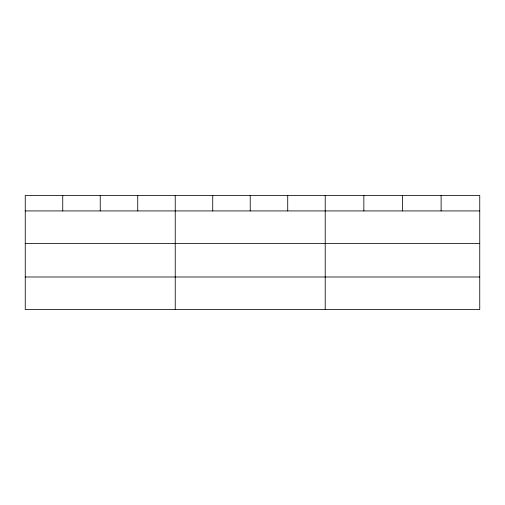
<?xml version="1.0" encoding="UTF-8"?>
<svg xmlns="http://www.w3.org/2000/svg" width="505" height="505" viewBox="0 0 505 505"><rect width="100%" height="100%" fill="white"/><g stroke="black" fill="none" stroke-linecap="round" stroke-linejoin="round"><path stroke-width="0.76" d="M479.75 243.467L479.75 195.467L25.25 195.467L25.25 309.533L479.75 309.533L479.75 243.467L25.25 243.467M25.25 210.926L479.75 210.926M25.25 276.993L479.75 276.993M441.117 195.467L441.117 210.926M402.485 195.467L402.485 210.926M363.852 195.467L363.852 210.926M325.22 195.467L325.22 309.533M287.724 195.467L287.724 210.926M250.227 195.467L250.227 210.926M212.731 195.467L212.731 210.926M175.235 195.467L175.235 309.533M137.739 195.467L137.739 210.926M100.243 195.467L100.243 210.926M62.746 195.467L62.746 210.926"/></g></svg>
